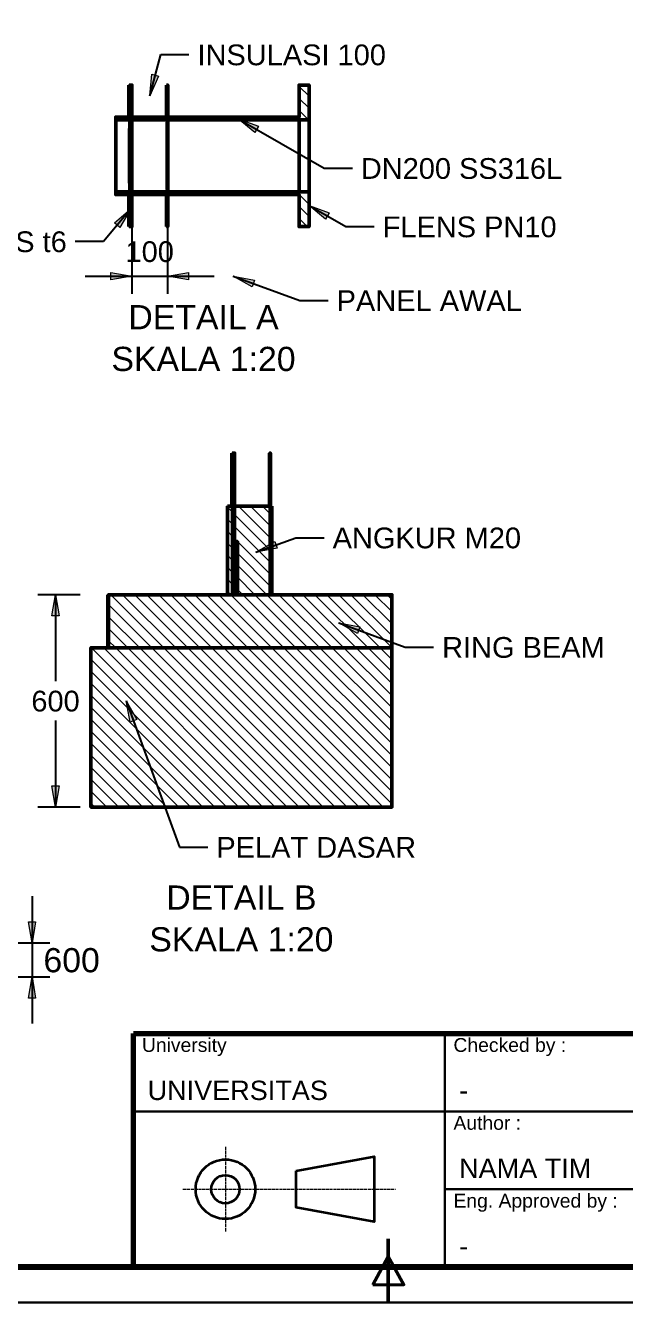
# Model space of a CAD drawing. Header units: millimetres. Extents: x 5 to 415, y 5 to 292.
# Drawn here: x 158.8 to 243.5, y 5 to 185.4 of the extents above; entities that cross this region are included whole.
import ezdxf
from ezdxf.enums import TextEntityAlignment as Align

# ---------------------------------------------------------------- set-up
doc = ezdxf.new("R2010")
doc.units = ezdxf.units.MM
doc.linetypes.add('DASHED', pattern=[1.524, 1.27, -0.254])
for name, color, linetype in [('PFD-BINGKAI', 7, 'Continuous'), ('PFD-INSTRUMEN', 7, 'Continuous'), ('PFD-PERALATAN', 7, 'Continuous'), ('PFD-PROSES', 7, 'Continuous'), ('PFD-TEKS', 7, 'Continuous')]:
    doc.layers.add(name, color=color, linetype=linetype)
doc.styles.add('PFD', font='arial.ttf')

msp = doc.modelspace()

# ---------------------------------------------------------------- hatches: boundary and pattern name
at = {"layer": 'PFD-INSTRUMEN'}
for points in [[(176.3, 175.5), (176.59, 178.53), (177.56, 178.27)], [(188.8, 172.25), (191.65, 171.18), (191.15, 170.32)], [(173.65, 159.5), (172.1, 156.88), (171.34, 157.52)], [(198.8, 160), (201.65, 158.93), (201.15, 158.07)], [(173.8, 150), (170.8, 149.5), (170.8, 150.5)], [(178.8, 150), (181.8, 150.5), (181.8, 149.5)], [(188.1, 150), (191.09, 149.44), (190.75, 148.5)], [(191.3, 111), (193.95, 112.5), (194.29, 111.56)], [(163, 105), (163.5, 102), (162.5, 102)], [(203, 101), (205.99, 100.44), (205.65, 99.5)], [(173, 90), (174.5, 87.35), (173.56, 87.01)], [(163, 75), (162.5, 78), (163.5, 78)], [(159.69, 55.8), (159.19, 58.8), (160.19, 58.8)], [(159.69, 51), (160.19, 48), (159.19, 48)]]:
    msp.add_hatch(color=7, dxfattribs=at).paths.add_polyline_path(points)

# ---------------------------------------------------------------- linework, layer by layer
at = {"layer": 'PFD-BINGKAI', "linetype": 'Continuous', "lineweight": 30, "ltscale": 0.35}
msp.add_lwpolyline([(5, 292), (415, 292), (415, 5), (5, 5)], close=True, dxfattribs=at)
at = {"layer": 'PFD-BINGKAI', "linetype": 'Continuous', "lineweight": 80, "ltscale": 0.35}
msp.add_lwpolyline([(10, 287), (410, 287), (410, 10), (10, 10)], close=True, dxfattribs=at)
at = {"layer": 'PFD-BINGKAI', "linetype": 'Continuous', "lineweight": 70, "ltscale": 0.35}
msp.add_lwpolyline([(174, 43), (410, 43), (410, 10), (174, 10)], close=True, dxfattribs=at)
at = {"layer": 'PFD-BINGKAI', "linetype": 'Continuous', "lineweight": 30, "ltscale": 0.35}
for points in [[(218, 43), (218, 10)], [(174, 32), (270, 32)], [(218, 21), (270, 21)]]:
    msp.add_lwpolyline(points, dxfattribs=at)
at = {"layer": 'PFD-BINGKAI', "linetype": 'DASHED', "lineweight": 20, "ltscale": 0.35}
for points in [[(187, 27), (187, 15)], [(181, 21), (211, 21)]]:
    msp.add_lwpolyline(points, dxfattribs=at)
at = {"layer": 'PFD-BINGKAI', "linetype": 'Continuous', "lineweight": 35, "ltscale": 0.35}
msp.add_lwpolyline([(197, 23.6), (208, 25.6), (208, 16.4), (197, 18.4)], close=True, dxfattribs=at)
at = {"layer": 'PFD-BINGKAI', "linetype": 'Continuous', "lineweight": 50, "ltscale": 0.35}
msp.add_lwpolyline([(210, 5), (210, 14)], dxfattribs=at)
at = {"layer": 'PFD-BINGKAI', "linetype": 'Continuous', "lineweight": 40, "ltscale": 0.35}
msp.add_lwpolyline([(207.8, 7.5), (212.2, 7.5), (210, 11.5)], close=True, dxfattribs=at)
at = {"layer": 'PFD-BINGKAI', "lineweight": 35}
for radius in [4.2, 2]:
    msp.add_circle((187, 21), radius, dxfattribs=at)
at = {"layer": 'PFD-INSTRUMEN', "linetype": 'Continuous', "lineweight": 25, "ltscale": 0.35}
for points in [[(176.3, 175.5), (177.85, 181.3)], [(177.85, 181.3), (181.85, 181.3)], [(188.8, 172.25), (200.92, 165.25)], [(200.92, 165.25), (204.92, 165.25)], [(173.65, 159.5), (169.79, 154.9)], [(198.8, 160), (204, 157)], [(173.8, 158.5), (173.8, 147.5)], [(178.8, 158.5), (178.8, 147.5)], [(204, 157), (208, 157)], [(169.79, 154.9), (165.79, 154.9)], [(167.2, 150), (185.4, 150)], [(188.1, 150), (197.5, 146.58)], [(197.5, 146.58), (201.5, 146.58)], [(191.3, 111), (196.94, 113.05)], [(196.94, 113.05), (200.94, 113.05)], [(166.5, 105), (160.5, 105)], [(163, 105), (163, 92.8)], [(203, 101), (212.4, 97.58)], [(212.4, 97.58), (216.4, 97.58)], [(173, 90), (180.52, 69.33)], [(163, 87.2), (163, 75)], [(166.5, 75), (160.5, 75)], [(180.52, 69.33), (184.52, 69.33)], [(159.69, 62.4), (159.69, 44.4)], [(141.19, 55.8), (162.19, 55.8)], [(141.19, 51), (162.19, 51)]]:
    msp.add_lwpolyline(points, dxfattribs=at)
at = {"layer": 'PFD-INSTRUMEN', "linetype": 'Continuous', "lineweight": 5, "ltscale": 0.35}
for points in [[(176.3, 175.5), (176.59, 178.53), (177.56, 178.27)], [(188.8, 172.25), (191.65, 171.18), (191.15, 170.32)], [(173.65, 159.5), (172.1, 156.88), (171.34, 157.52)], [(198.8, 160), (201.65, 158.93), (201.15, 158.07)], [(173.8, 150), (170.8, 149.5), (170.8, 150.5)], [(178.8, 150), (181.8, 150.5), (181.8, 149.5)], [(188.1, 150), (191.09, 149.44), (190.75, 148.5)], [(191.3, 111), (193.95, 112.5), (194.29, 111.56)], [(163, 105), (163.5, 102), (162.5, 102)], [(203, 101), (205.99, 100.44), (205.65, 99.5)], [(173, 90), (174.5, 87.35), (173.56, 87.01)], [(163, 75), (162.5, 78), (163.5, 78)], [(159.69, 55.8), (159.19, 58.8), (160.19, 58.8)], [(159.69, 51), (160.19, 48), (159.19, 48)]]:
    msp.add_lwpolyline(points, close=True, dxfattribs=at)
at = {"layer": 'PFD-PERALATAN', "linetype": 'Continuous', "lineweight": 50, "ltscale": 0.35}
for points in [[(173.36, 172.48), (173.36, 177)], [(173.5, 177), (173.44, 177), (173.38, 177)], [(173.5, 172.48), (173.5, 177)], [(173.5, 177), (173.8, 177)], [(173.5, 172.48), (173.8, 172.48), (173.8, 172.48), (173.8, 177), (173.8, 177), (173.5, 177), (173.5, 177), (173.5, 172.48), (173.5, 172.48)], [(173.8, 172.48), (173.8, 177)], [(178.66, 172.48), (178.66, 177)], [(178.8, 177), (178.74, 177), (178.68, 177)], [(178.8, 172.48), (178.8, 177)], [(178.8, 177), (178.85, 177)], [(178.8, 177), (178.8, 172.48), (178.8, 172.48), (178.85, 172.48), (178.85, 172.48), (178.85, 177), (178.85, 177), (178.8, 177), (178.8, 177)], [(178.85, 172.48), (178.85, 177)], [(178.85, 172.48), (178.85, 172.07), (178.85, 172.07), (197.4, 172.07), (197.4, 172.07), (198.8, 172.07), (198.8, 172.07), (198.8, 177), (198.8, 177), (197.4, 177), (197.4, 177), (197.4, 172.48), (197.4, 172.48), (178.85, 172.48), (178.85, 172.48)], [(197.4, 177), (197.4, 172.48)], [(197.4, 177), (198.8, 177)], [(198.8, 177), (198.8, 172.07)], [(171.5, 172.48), (173.5, 172.48)], [(171.5, 172.48), (171.5, 172.07)], [(171.5, 172.07), (173.5, 172.07), (173.5, 172.07), (173.5, 172.48), (173.5, 172.48), (171.5, 172.48), (171.5, 172.48), (171.5, 172.07), (171.5, 172.07)], [(171.5, 172.07), (173.5, 172.07)], [(171.5, 167), (171.5, 167.57), (171.5, 168.13), (171.5, 168.67), (171.5, 169.2), (171.5, 169.7), (171.5, 170.16), (171.5, 170.58), (171.5, 170.96), (171.5, 171.29), (171.5, 171.57), (171.5, 171.78), (171.5, 171.94), (171.5, 172.04)], [(173.46, 167), (173.47, 170.27), (173.49, 171.53), (173.5, 172.07)], [(173.5, 172.48), (173.8, 172.48)], [(173.5, 172.07), (173.5, 172.48)], [(173.5, 172.07), (173.8, 172.07), (173.8, 172.07), (173.8, 172.48), (173.8, 172.48), (173.5, 172.48), (173.5, 172.48), (173.5, 172.07), (173.5, 172.07)], [(173.5, 172.07), (173.8, 172.07)], [(173.5, 161.93), (173.5, 172.07)], [(173.5, 161.93), (173.8, 161.93), (173.8, 161.93), (173.8, 172.07), (173.8, 172.07), (173.5, 172.07), (173.5, 172.07), (173.5, 161.93), (173.5, 161.93)], [(173.8, 172.07), (173.8, 172.48)], [(173.8, 172.48), (178.8, 172.48)], [(173.8, 172.48), (173.8, 172.07), (173.8, 172.07), (178.8, 172.07), (178.8, 172.07), (178.8, 172.48), (178.8, 172.48), (173.8, 172.48), (173.8, 172.48)], [(173.8, 161.93), (173.8, 172.07)], [(173.8, 172.07), (178.8, 172.07)], [(178.76, 167), (178.77, 170.27), (178.79, 171.53), (178.8, 172.07)], [(178.8, 172.48), (178.85, 172.48)], [(178.8, 172.07), (178.8, 172.48)], [(178.8, 172.48), (178.8, 172.07), (178.8, 172.07), (178.85, 172.07), (178.85, 172.07), (178.85, 172.48), (178.85, 172.48), (178.8, 172.48), (178.8, 172.48)], [(178.8, 172.07), (178.85, 172.07)], [(178.8, 161.93), (178.8, 172.07)], [(178.8, 172.07), (178.8, 161.93), (178.8, 161.93), (178.85, 161.93), (178.85, 161.93), (178.85, 172.07), (178.85, 172.07), (178.8, 172.07), (178.8, 172.07)], [(178.85, 172.07), (178.85, 172.48)], [(178.85, 172.48), (197.4, 172.48)], [(178.85, 161.93), (178.85, 172.07)], [(178.85, 172.07), (197.4, 172.07)], [(197.4, 172.07), (198.8, 172.07)], [(197.4, 167), (197.4, 167.57), (197.4, 168.13), (197.4, 168.67), (197.4, 169.2), (197.4, 169.7), (197.4, 170.16), (197.4, 170.58), (197.4, 170.96), (197.4, 171.29), (197.4, 171.57), (197.4, 171.78), (197.4, 171.94), (197.4, 172.04)], [(198.8, 167), (198.8, 167.57), (198.8, 168.13), (198.8, 168.67), (198.8, 169.2), (198.8, 169.7), (198.8, 170.16), (198.8, 170.58), (198.8, 170.96), (198.8, 171.29), (198.8, 171.57), (198.8, 171.78), (198.8, 171.94), (198.8, 172.04)], [(171.5, 161.93), (171.5, 162.06), (171.5, 162.22), (171.5, 162.43), (171.5, 162.71), (171.5, 163.04), (171.5, 163.42), (171.5, 163.84), (171.5, 164.3), (171.5, 164.8), (171.5, 165.33), (171.5, 165.87), (171.5, 166.43), (171.5, 167)], [(173.5, 161.93), (173.49, 162.47), (173.47, 163.73), (173.46, 167)], [(178.8, 161.93), (178.79, 162.47), (178.77, 163.73), (178.76, 167)], [(197.4, 161.93), (197.4, 162.06), (197.4, 162.22), (197.4, 162.43), (197.4, 162.71), (197.4, 163.04), (197.4, 163.42), (197.4, 163.84), (197.4, 164.3), (197.4, 164.8), (197.4, 165.33), (197.4, 165.87), (197.4, 166.43), (197.4, 167)], [(198.8, 161.93), (198.8, 162.06), (198.8, 162.22), (198.8, 162.43), (198.8, 162.71), (198.8, 163.04), (198.8, 163.42), (198.8, 163.84), (198.8, 164.3), (198.8, 164.8), (198.8, 165.33), (198.8, 165.87), (198.8, 166.43), (198.8, 167)], [(171.5, 161.93), (171.5, 161.52)], [(171.5, 161.93), (173.5, 161.93)], [(171.5, 161.52), (173.5, 161.52), (173.5, 161.52), (173.5, 161.93), (173.5, 161.93), (171.5, 161.93), (171.5, 161.93), (171.5, 161.52), (171.5, 161.52)], [(171.5, 161.52), (173.5, 161.52)], [(173.36, 157), (173.36, 161.52)], [(173.5, 161.52), (173.5, 161.93)], [(173.5, 161.93), (173.8, 161.93)], [(173.5, 161.52), (173.8, 161.52), (173.8, 161.52), (173.8, 161.93), (173.8, 161.93), (173.5, 161.93), (173.5, 161.93), (173.5, 161.52), (173.5, 161.52)], [(173.5, 157), (173.5, 161.52)], [(173.5, 161.52), (173.8, 161.52)], [(173.5, 157), (173.8, 157), (173.8, 157), (173.8, 161.52), (173.8, 161.52), (173.5, 161.52), (173.5, 161.52), (173.5, 157), (173.5, 157)], [(173.8, 161.52), (173.8, 161.93)], [(173.8, 161.93), (178.8, 161.93)], [(173.8, 161.93), (173.8, 161.52), (173.8, 161.52), (178.8, 161.52), (178.8, 161.52), (178.8, 161.93), (178.8, 161.93), (173.8, 161.93), (173.8, 161.93)], [(173.8, 157), (173.8, 161.52)], [(173.8, 161.52), (178.8, 161.52)], [(178.66, 157), (178.66, 161.52)], [(178.8, 161.52), (178.8, 161.93)], [(178.8, 161.93), (178.8, 161.52), (178.8, 161.52), (178.85, 161.52), (178.85, 161.52), (178.85, 161.93), (178.85, 161.93), (178.8, 161.93), (178.8, 161.93)], [(178.8, 157), (178.8, 161.52)], [(178.85, 161.52), (178.8, 161.52), (178.8, 161.52), (178.8, 157), (178.8, 157), (178.85, 157), (178.85, 157), (178.85, 161.52), (178.85, 161.52)], [(178.85, 161.52), (178.85, 161.93)], [(178.85, 161.93), (197.4, 161.93)], [(178.85, 161.93), (178.85, 161.52), (178.85, 161.52), (197.4, 161.52), (197.4, 161.52), (197.4, 157), (197.4, 157), (198.8, 157), (198.8, 157), (198.8, 161.93), (198.8, 161.93), (197.4, 161.93), (197.4, 161.93), (178.85, 161.93), (178.85, 161.93)], [(178.85, 157), (178.85, 161.52)], [(178.85, 161.52), (197.4, 161.52)], [(197.4, 161.93), (198.8, 161.93)], [(197.4, 161.52), (197.4, 157)], [(198.8, 161.93), (198.8, 157)], [(173.5, 157), (173.44, 157), (173.38, 157)], [(173.5, 157), (173.8, 157)], [(178.8, 157), (178.74, 157), (178.68, 157)], [(178.8, 157), (178.85, 157)], [(197.4, 157), (198.8, 157)], [(187.9, 117.5), (187.9, 125)], [(188, 125), (187.95, 125)], [(188, 125), (188.3, 125)], [(188, 117.5), (188, 125)], [(188, 125), (188, 117.5), (188, 117.5), (188.3, 117.5), (188.3, 117.5), (188.3, 125), (188.3, 125), (188, 125), (188, 125)], [(188.3, 117.5), (188.3, 125)], [(193.2, 117.5), (193.2, 125)], [(193.3, 125), (193.24, 125)], [(193.3, 117.5), (193.3, 125)], [(193.3, 125), (193.35, 125)], [(193.33, 117.5), (193.33, 112.5), (193.33, 112.5), (193.35, 112.5), (193.35, 112.5), (193.35, 125), (193.35, 125), (193.3, 125), (193.3, 125), (193.3, 117.5), (193.3, 117.5), (193.33, 117.5), (193.33, 117.5)], [(193.35, 112.5), (193.35, 125)], [(187.27, 117.5), (187.27, 105)], [(187.27, 117.5), (188, 117.5)], [(187.27, 117.5), (187.27, 105), (187.27, 105), (188, 105), (188, 105), (188, 117.5), (188, 117.5), (187.27, 117.5), (187.27, 117.5)], [(188, 117.5), (188.3, 117.5)], [(188, 105), (188, 117.5)], [(188, 105), (188.3, 105), (188.3, 105), (188.3, 112.5), (188.3, 112.5), (188.3, 117.5), (188.3, 117.5), (188, 117.5), (188, 117.5), (188, 105), (188, 105)], [(188.3, 112.5), (188.3, 117.5)], [(188.3, 117.5), (193.3, 117.5)], [(188.7, 105), (193.33, 105), (193.33, 105), (193.33, 112.5), (193.33, 112.5), (193.3, 112.5), (193.3, 112.5), (193.3, 117.5), (193.3, 117.5), (188.3, 117.5), (188.3, 117.5), (188.3, 112.5), (188.3, 112.5), (188.7, 112.5), (188.7, 112.5), (188.7, 105), (188.7, 105)], [(193.3, 112.5), (193.3, 117.5)], [(193.3, 112.5), (193.33, 112.5), (193.33, 112.5), (193.33, 117.5), (193.33, 117.5), (193.3, 117.5), (193.3, 117.5), (193.3, 112.5), (193.3, 112.5)], [(193.33, 117.5), (193.33, 112.5)], [(193.35, 117.5), (193.54, 117.5)], [(193.54, 105), (193.54, 117.5)], [(188.3, 105), (188.3, 112.5)], [(188.3, 112.5), (188.7, 112.5)], [(188.3, 105), (188.7, 105), (188.7, 105), (188.7, 112.5), (188.7, 112.5), (188.3, 112.5), (188.3, 112.5), (188.3, 105), (188.3, 105)], [(188.7, 105), (188.7, 112.5)], [(193.33, 112.5), (193.33, 105)], [(170.4, 97.5), (170.4, 105)], [(170.5, 105), (170.45, 105), (170.4, 105)], [(170.5, 97.5), (170.5, 105)], [(170.5, 105), (187.27, 105)], [(170.5, 97.5), (210.5, 97.5), (210.5, 97.5), (210.5, 105), (210.5, 105), (193.33, 105), (193.33, 105), (188.7, 105), (188.7, 105), (188.3, 105), (188.3, 105), (188, 105), (188, 105), (187.27, 105), (187.27, 105), (170.5, 105), (170.5, 105), (170.5, 97.5), (170.5, 97.5)], [(187.27, 105), (188, 105)], [(188, 105), (188.3, 105)], [(188.3, 105), (188.7, 105)], [(188.7, 105), (193.33, 105)], [(193.33, 105), (210.5, 105)], [(210.5, 97.5), (210.5, 105)], [(168, 97.5), (170.5, 97.5)], [(168, 97.5), (168, 75)], [(210.5, 75), (210.5, 97.5), (210.5, 97.5), (170.5, 97.5), (170.5, 97.5), (168, 97.5), (168, 97.5), (168, 75), (168, 75), (210.5, 75), (210.5, 75)], [(170.5, 97.5), (210.5, 97.5)], [(210.5, 97.5), (210.5, 75)], [(168, 75), (210.5, 75)]]:
    msp.add_lwpolyline(points, dxfattribs=at)
at = {"layer": 'PFD-PROSES', "linetype": 'Continuous', "lineweight": 18, "ltscale": 0.35}
for points in [[(173.5, 176.96), (173.8, 176.66)], [(197.4, 176.82), (198.8, 175.42)], [(173.5, 175.26), (173.8, 174.96)], [(197.4, 175.12), (198.8, 173.72)], [(173.5, 173.56), (173.8, 173.26)], [(197.4, 173.42), (198.75, 172.07)], [(172.89, 172.48), (173.3, 172.07)], [(173.5, 171.87), (173.8, 171.57)], [(174.59, 172.48), (175, 172.07)], [(176.28, 172.48), (176.69, 172.07)], [(177.98, 172.48), (178.39, 172.07)], [(179.68, 172.48), (180.09, 172.07)], [(181.37, 172.48), (181.78, 172.07)], [(183.07, 172.48), (183.48, 172.07)], [(184.77, 172.48), (185.18, 172.07)], [(186.47, 172.48), (186.88, 172.07)], [(188.16, 172.48), (188.57, 172.07)], [(189.86, 172.48), (190.27, 172.07)], [(191.56, 172.48), (191.97, 172.07)], [(193.25, 172.48), (193.66, 172.07)], [(194.95, 172.48), (195.36, 172.07)], [(196.65, 172.48), (197.06, 172.07)], [(173.5, 170.17), (173.8, 169.87)], [(173.5, 168.47), (173.8, 168.17)], [(173.5, 166.77), (173.8, 166.47)], [(173.5, 165.08), (173.8, 164.78)], [(173.5, 163.38), (173.8, 163.08)], [(171.55, 161.93), (171.96, 161.52)], [(173.25, 161.93), (173.5, 161.68)], [(174.95, 161.93), (175.36, 161.52)], [(176.65, 161.93), (177.06, 161.52)], [(178.34, 161.93), (178.75, 161.52)], [(180.04, 161.93), (180.45, 161.52)], [(181.74, 161.93), (182.15, 161.52)], [(183.43, 161.93), (183.84, 161.52)], [(185.13, 161.93), (185.54, 161.52)], [(186.83, 161.93), (187.24, 161.52)], [(188.52, 161.93), (188.93, 161.52)], [(190.22, 161.93), (190.63, 161.52)], [(191.92, 161.93), (192.33, 161.52)], [(193.62, 161.93), (194.03, 161.52)], [(195.31, 161.93), (195.72, 161.52)], [(197.01, 161.93), (198.8, 160.14)], [(173.5, 159.99), (173.8, 159.69)], [(197.4, 159.85), (198.8, 158.45)], [(173.5, 158.29), (173.8, 157.99)], [(197.4, 158.15), (198.55, 157)], [(188, 123.42), (188.3, 123.12)], [(188, 121.73), (188.3, 121.43)], [(188, 120.03), (188.3, 119.73)], [(187.27, 117.36), (188, 116.64)], [(188, 118.33), (188.3, 118.03)], [(188.83, 117.5), (193.3, 113.03)], [(190.53, 117.5), (193.3, 114.73)], [(192.23, 117.5), (193.3, 116.43)], [(187.27, 115.67), (188, 114.94)], [(188, 116.64), (188.3, 116.34)], [(188.3, 116.34), (193.33, 111.31)], [(187.27, 113.97), (188, 113.24)], [(188, 114.94), (188.3, 114.64)], [(188.3, 114.64), (193.33, 109.61)], [(187.27, 112.27), (188, 111.55)], [(188, 113.24), (188.3, 112.94)], [(188.3, 112.94), (193.33, 107.92)], [(187.27, 110.57), (188, 109.85)], [(188, 111.55), (188.3, 111.25)], [(188.3, 111.25), (188.7, 110.85)], [(188.7, 110.85), (193.33, 106.22)], [(187.27, 108.88), (188, 108.15)], [(188, 109.85), (188.3, 109.55)], [(188.3, 109.55), (188.7, 109.15)], [(188.7, 109.15), (192.85, 105)], [(187.27, 107.18), (188, 106.45)], [(188, 108.15), (188.3, 107.85)], [(188, 106.45), (188.3, 106.15)], [(188.3, 107.85), (188.7, 107.45)], [(188.7, 107.45), (191.15, 105)], [(170.79, 105), (178.29, 97.5)], [(172.48, 105), (179.98, 97.5)], [(174.18, 105), (181.68, 97.5)], [(175.88, 105), (183.38, 97.5)], [(177.58, 105), (185.08, 97.5)], [(179.27, 105), (186.77, 97.5)], [(180.97, 105), (188.47, 97.5)], [(182.67, 105), (190.17, 97.5)], [(184.36, 105), (191.86, 97.5)], [(186.06, 105), (193.56, 97.5)], [(187.27, 105.48), (187.76, 105)], [(187.76, 105), (195.26, 97.5)], [(188.3, 106.15), (188.7, 105.75)], [(188.7, 105.75), (189.45, 105)], [(189.45, 105), (196.95, 97.5)], [(191.15, 105), (198.65, 97.5)], [(192.85, 105), (200.35, 97.5)], [(194.55, 105), (202.05, 97.5)], [(196.24, 105), (203.74, 97.5)], [(197.94, 105), (205.44, 97.5)], [(199.64, 105), (207.14, 97.5)], [(201.33, 105), (208.83, 97.5)], [(203.03, 105), (210.5, 97.53)], [(204.73, 105), (210.5, 99.23)], [(206.42, 105), (210.5, 100.92)], [(208.12, 105), (210.5, 102.62)], [(209.82, 105), (210.5, 104.32)], [(170.5, 103.59), (176.59, 97.5)], [(170.5, 101.89), (174.89, 97.5)], [(170.5, 100.2), (173.2, 97.5)], [(168.1, 97.5), (190.6, 75)], [(169.8, 97.5), (192.3, 75)], [(170.5, 98.5), (171.5, 97.5)], [(171.5, 97.5), (194, 75)], [(173.2, 97.5), (195.7, 75)], [(174.89, 97.5), (197.39, 75)], [(176.59, 97.5), (199.09, 75)], [(178.29, 97.5), (200.79, 75)], [(179.98, 97.5), (202.48, 75)], [(181.68, 97.5), (204.18, 75)], [(183.38, 97.5), (205.88, 75)], [(185.08, 97.5), (207.58, 75)], [(186.77, 97.5), (209.27, 75)], [(188.47, 97.5), (210.5, 75.47)], [(190.17, 97.5), (210.5, 77.17)], [(191.86, 97.5), (210.5, 78.86)], [(193.56, 97.5), (210.5, 80.56)], [(195.26, 97.5), (210.5, 82.26)], [(196.95, 97.5), (210.5, 83.95)], [(198.65, 97.5), (210.5, 85.65)], [(200.35, 97.5), (210.5, 87.35)], [(202.05, 97.5), (210.5, 89.05)], [(203.74, 97.5), (210.5, 90.74)], [(205.44, 97.5), (210.5, 92.44)], [(207.14, 97.5), (210.5, 94.14)], [(208.83, 97.5), (210.5, 95.83)], [(168, 95.91), (188.91, 75)], [(168, 94.21), (187.21, 75)], [(168, 92.51), (185.51, 75)], [(168, 90.82), (183.82, 75)], [(168, 89.12), (182.12, 75)], [(168, 87.42), (180.42, 75)], [(168, 85.73), (178.73, 75)], [(168, 84.03), (177.03, 75)], [(168, 82.33), (175.33, 75)], [(168, 80.63), (173.63, 75)], [(168, 78.94), (171.94, 75)], [(168, 77.24), (170.24, 75)], [(168, 75.54), (168.54, 75)]]:
    msp.add_lwpolyline(points, dxfattribs=at)

# ---------------------------------------------------------------- texts
at = {"layer": 'PFD-BINGKAI', "style": 'PFD'}
for s, height, p in [('University', 1.953, (175.2, 40.4)), ('Checked by :', 1.9531, (219.2, 40.4)), ('UNIVERSITAS', 2.7343, (176, 33.6)), ('-', 2.73, (220, 33.6)), ('Author :', 1.953, (219.2, 29.4)), ('NAMA TIM', 2.734, (220, 22.6)), ('Eng. Approved by :', 1.9531, (219.2, 18.4)), ('-', 2.73, (220, 11.6))]:
    msp.add_text(s, height=height, dxfattribs=at).set_placement(p)
at = {"layer": 'PFD-TEKS', "style": 'PFD'}
for s, height, p in [('INSULASI 100', 2.9296, (183.05, 179.8)), ('DN200 SS316L', 2.9296, (206.12, 163.75)), ('FLENS PN10', 2.93, (209.2, 155.5)), ('PANEL AWAL', 2.93, (202.7, 145.08)), ('ANGKUR M20', 2.93, (202.14, 111.55)), ('RING BEAM', 2.93, (217.6, 96.08)), ('PELAT DASAR', 2.9296, (185.72, 67.83)), ('600', 3.418, (161.29, 51.65))]:
    msp.add_text(s, height=height, dxfattribs=at).set_placement(p)
msp.add_text('PANEL GFS t6', height=2.9296, dxfattribs=at).set_placement((164.59, 153.4), align=Align.RIGHT)
for s, height, p in [('100', 2.93, (176.3, 152)), ('DETAIL A', 3.418, (183.9, 142.5)), ('SKALA 1:20', 3.418, (183.9, 136.6)), ('600', 2.93, (163, 88.5)), ('DETAIL B', 3.418, (189.25, 60.5)), ('SKALA 1:20', 3.418, (189.25, 54.6))]:
    msp.add_text(s, height=height, dxfattribs=at).set_placement(p, align=Align.CENTER)

doc.saveas('drawing.dxf')
